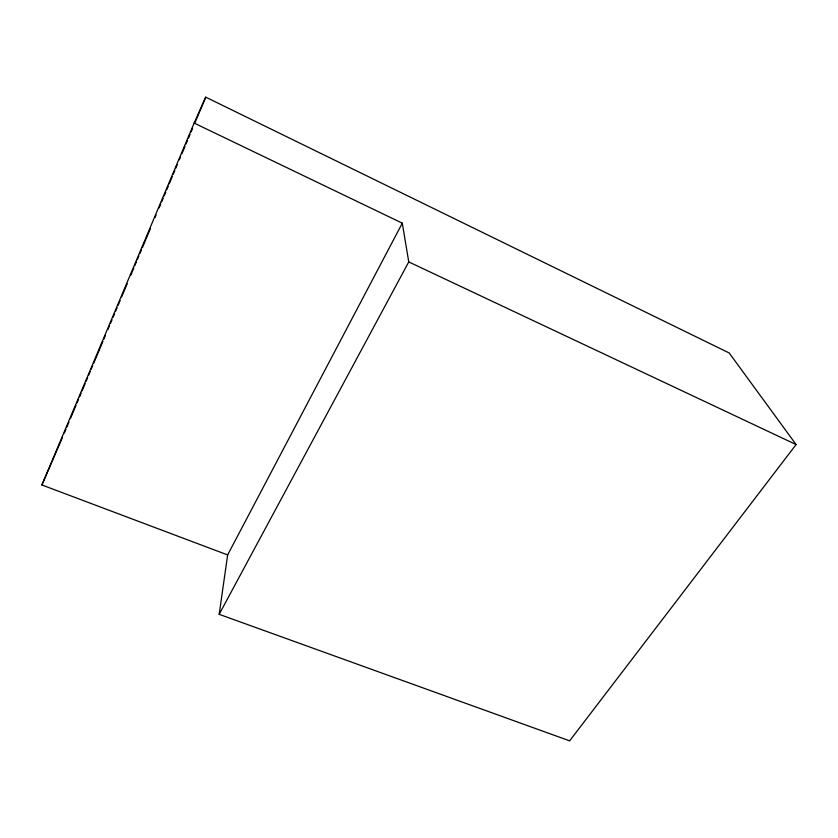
<?xml version="1.0" encoding="UTF-8"?>
<svg xmlns="http://www.w3.org/2000/svg" width="838" height="838" viewBox="0 0 838 838"><rect width="100%" height="100%" fill="white"/><g stroke="black" fill="none" stroke-linecap="round" stroke-linejoin="round"><path stroke-width="1.26" d="M219.179 614.327L227.643 554.934L402.292 223.17L194.133 123.071L205.739 97.156L729.196 352.987L796.1 444.559L569.641 740.844L219.179 614.327L408.755 261.927L402.292 223.17M227.643 554.934L41.9 484.972L194.133 123.071M64.379 432.963L65.898 429.36M66.914 426.951L68.936 422.132M70.465 418.529L76.038 405.288M77.044 402.879L78.563 399.265M79.579 396.856L81.097 393.252M82.114 390.843L85.151 383.615M86.167 381.217L87.686 377.603M88.702 375.194L90.221 371.58M91.237 369.17L92.756 365.567M93.762 363.158L102.885 341.495M103.902 339.086L105.42 335.472M107.955 329.46L109.474 325.846M110.49 323.437L112.009 319.823M113.015 317.424L114.544 313.81M115.55 311.401L117.069 307.787M118.085 305.388L120.117 300.57M121.636 296.956L127.208 283.715M130.749 275.293L133.797 268.066M134.803 265.667L136.322 262.053M137.338 259.644L138.857 256.03M139.873 253.631L141.392 250.017M142.408 247.608L150.515 228.355M155.072 217.513L156.088 215.115M159.126 207.887L160.645 204.283M161.661 201.874L163.18 198.26M164.196 195.851L165.715 192.237M166.72 189.838L168.249 186.225M169.255 183.815L172.293 176.598M173.309 174.189L174.828 170.575M175.844 168.166L177.363 164.562M179.395 159.744L180.4 157.334M181.919 153.731L184.968 146.503M185.973 144.094L187.503 140.491M188.508 138.081L190.027 134.468M191.043 132.058L192.562 128.455M195.097 122.432L205.739 97.156M41.9 484.972L62.347 437.761M408.755 261.927L796.1 444.559"/></g></svg>
